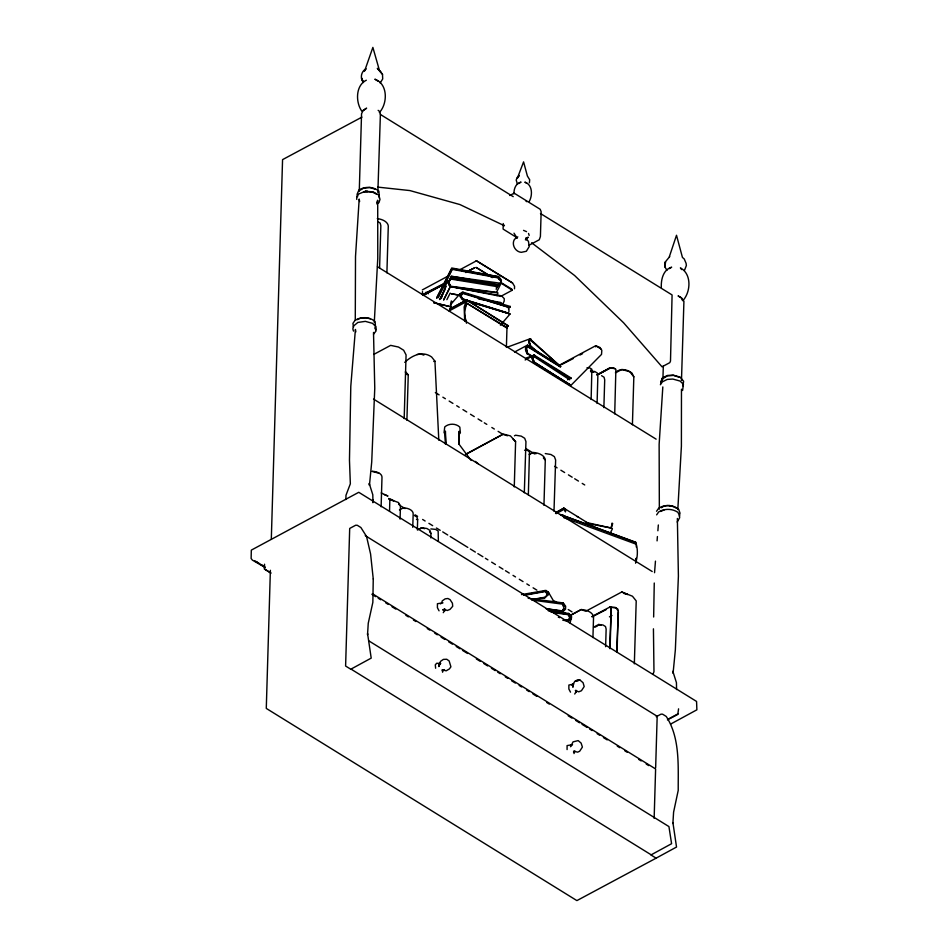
<?xml version="1.0" encoding="UTF-8"?>
<svg xmlns="http://www.w3.org/2000/svg" width="948" height="948" viewBox="0 0 948 948"><rect width="100%" height="100%" fill="white"/><g stroke="black" fill="none" stroke-linecap="round" stroke-linejoin="round"><path stroke-width="1.42" d="M356.732 199.424L356.732 196.888L358.806 193.925L365.193 191.354L367.788 191.449L363.321 192.326M567.082 749.584L567.082 745.59L572.533 744.666L570.838 745.104L570.554 746.716L573.054 741.869L578.185 740.601L581.112 743.09L582.404 747.083L579.655 751.254L577.628 752.155L573.528 751.136M681.47 389.237L681.399 446.164L677.82 509.55M355.275 320.282L355.512 256.493L359.185 199.068L359.624 201.545M595.676 346.838L595.688 345.736L599.859 347.406L601.814 350.298L601.53 354.386L570.495 385.812M571.028 378.667L571.04 377.968L534.162 355.156L525.156 359.979M451.082 301.831L450.94 306.844L433.686 302.661L450.94 306.844M345.901 499.513L345.973 495.294L350.345 483.8L349.468 460.159L350.796 386.286L355.405 329.454L355.844 331.907M611.91 523.865L611.839 526.887M653.433 628.82L653.978 671.67L653.006 674.229M653.646 617.006L654.262 583.02M389.533 511.138L389.865 499.43M422.405 294.686L422.488 291.581M617.077 652.023L618.167 612.183M270.95 573.149L264.397 568.978L264.539 564.214M270.381 570.293L266.281 708.417L576.894 900.6L656.253 858.094M271.306 539.305L282.563 159.631L361.935 117.125M359.268 191.342L361.555 113.736L363.238 110.193L366.627 108.155L363.44 110.572M379.591 268.154L380.847 225.695L380.207 223.124L377.719 221.571M386.903 272.834L388.289 226.122A13.26 7.738 1.1 0 0 377.304 218.633M381.12 506.777L381.985 477.472A9.8 5.735 0.9 0 0 372.066 471.334L379.046 473.277M400.08 519.125L400.471 505.948L398.444 502.523L388.81 498.956M404.18 418.601L406.076 354.908L403.658 350.239L398.516 347.051L390.659 345.368L373.713 354.445M406.905 420.189L408.256 374.934L405.673 372.054M417.345 529.908L417.653 519.658L417.013 517.087L414.513 515.546M430.83 537.895L430.961 533.475L429.989 530.418L426.908 528.51L421.718 527.752L417.914 529.79M509.882 307.436L510.297 306.477L462.553 292.055L459.97 293.785L459.899 296.286L462.328 299.568L510.071 313.989L500.402 325.2M496.598 292.162L501.255 282.954L501.338 280.004L498.861 276.757L451.734 267.988L436.661 297.838M503.258 223.515L503.092 229.084L516.731 237.521M508.886 311.679L508.958 309.178M514.491 288.796L514.563 286.296L512.536 282.978L476.287 260.688L512.536 282.978M514.266 486.94L515.605 441.685L510.439 435.902L503.317 434.077L466.12 453.997M543.951 505.296L545.29 460.053L543.346 458.002M521.495 594.609L545.965 590.391L548.454 592.287L548.382 594.799L544.282 598.034L545.005 597.204L532.136 599.527M570.08 623.026L571.585 616.354L568.895 613.51L548.252 610.761M591.137 399.475L591.872 369.234L589.739 367.919L586.978 367.777M597.086 403.445L597.868 375.609L597.335 373.062L594.834 371.521L590.462 371M592.927 637.577L593.543 617.148A13.26 7.738 1.1 0 0 581.243 609.54L569.701 615.714M603.876 407.616L604.706 379.804L604.066 377.233L601.577 375.681M605.618 646.69L606.139 629.116L605.511 626.545L603.011 625.005L598.65 624.483L593.602 627.185M610.074 648.633L611.294 607.49L609.86 607.04L591.967 616.532M632.411 424.775L633.833 376.818L631.949 373.074C627.315 369.353 620.336 367.871 615.643 372.41M634.342 663.861L636.215 600.925L632.458 596.221L621.77 591.99L586.03 611.128M654.144 818.385L655.613 768.947L372.493 593.756M655.649 767.702L657.177 716.273L365.241 535.644M667.416 719.923L677.784 714.425L678.578 708.843M372.872 502.701L372.967 499.762M438.367 541.178L438.154 530.987L435.559 529.375L430.866 528.925M528.356 494.832L529.47 451.675L527.337 450.359L524.576 450.229M614.719 413.897L615.88 369.282L613.747 367.966L609.896 367.907L597.027 374.697M681.482 380.409L683.923 301.239L681.197 297.636L678.081 295.906L681.766 298.217L682.501 300.516M377.861 192.539L380.397 114.234L379.437 111.354L378.145 110.347M412.747 527.325L413.174 514.029A9.8 5.724 1 0 0 403.256 507.891L399.428 509.941M524.315 492.77L525.95 441.614L524.694 438.272L521.246 436.139L515.605 435.215L514.468 435.819M553.999 511.138L555.635 459.981L554.367 456.64L550.918 454.507L545.278 453.571M662.901 379.2L663.327 365.952M506.398 347.418L506.967 328.091L466.452 303.016L465.077 307.745L466.819 300.101L508.164 326.005M609.623 648.491L611.294 607.49L614.991 607.301L617.835 609.054L618.226 611.223L616.413 608.178L609.86 606.803L610.085 607.609M372.943 501.705L372.801 494.761L369.222 483.433L369.447 485.352L371.723 461.972L374.768 388.23L373.512 332.44M513.994 193.854C513.733 189.055 515.783 183.165 521.056 182.087L518.746 183.545M661.337 287.599C660.886 279.814 663.114 269.647 671.658 267.182L669.229 268.651M676.576 689.575L676.434 682.631L672.843 671.303L673.08 673.222L675.355 649.842L678.401 576.1L677.37 518.449M616.662 651.572L618.38 612.076M559.924 372.185L559.96 371.474M374.282 322.474L377.766 258.294L377.707 200.229L376.64 202.611M666.942 270.322L665.117 267.253L665.425 261.79L669.715 256.612M662.818 386.938L659.133 444.351L659.346 509.183M665.188 264.812L665.425 261.79L665.117 267.253M654.547 572.711L655.459 561.133M657.071 540.881L657.414 536.544M657.876 530.761L658.339 524.979M526.341 239.915L526.531 237.604L525.405 239.844M573.208 683.97L572.912 687.004L573.208 683.97L574.844 681.328L577.368 679.965L579.975 680.06L583.067 682.714L584.193 686.542L581.444 690.725L578.754 691.827L575.329 690.606M529.399 182.798L529.695 179.776L527.372 175.984L523.58 161.883L517.371 178.153L519.267 175.463L517.17 177.513L516.198 180.037L517.43 184.232M635.729 562.271L636.167 558.289L635.717 560.73M682.963 385.954L683.615 381.262L680.166 377.103L672.973 375.1L667.416 375.455L662.605 377.802L661.171 381.084M379.342 198.085L378.892 191.152C373.287 186.436 365.17 186.258 358.984 189.932L357.064 194.304L357.597 196.817M375.586 328.233L375.135 321.645C369.85 316.679 360.998 316.454 355.038 320.377L352.917 323.398L353.545 327.107M635.563 563.207C637.814 556.547 638.051 549.129 635.729 542.457L560.292 514.515L635.895 542.303M679.218 516.103L680.024 513.176L678.756 509.514C673.471 504.561 664.619 504.265 658.67 508.246L656.537 511.268M443.273 612.681L445.157 609.505L442.692 609.896L445.394 609.576L443.877 609.268L447.302 610.488L450.004 609.386L452.717 606.27L452.409 603.212L450.063 599.622L447.871 598.496L445.157 598.863L442.242 600.89L441.709 603.058L440.417 603.876M574.725 694.019L576.609 690.831M682.596 390.481L683.425 384.296L680.048 381.049L672.819 379.058L667.274 379.413L662.427 381.795L660.365 384.758M669.347 256.718L676.505 235.27L682.442 257.429L684.255 258.994L686.103 263.378L686.364 265.547L684.551 270.192M496.337 287.647L497.273 284.898L450.727 278.582L448.902 280.584L448.582 283.452L449.838 286.509L497.973 292.896L497.025 295.669M441.294 298.561L447.468 280.501L449.838 286.509L450.501 285.763L447.468 280.501M497.143 287.256L498.079 284.519M364.731 70.662L372.872 47.4L379.425 70.365L382.506 74.359L382.696 78.968L380.172 82.997M496.183 289.341L497.131 286.628L450.573 279.032L448.748 282.386L450.359 286.213L496.953 292.399M442.538 672.239L443.356 670.035L442.088 670.852L444.434 669.584M573.99 753.577L574.915 751.124M445.916 442.55L445.347 444.008L445.37 431.067L445.773 444.055L445.264 434.267L444.055 432.655L444.742 426.944C448.736 423.27 455.952 423.27 459.827 427.133L460.373 432.857L459.069 434.433L459.022 444.174L471.12 460.455M529.174 201.545C532.705 195.561 532.681 184.694 524.848 182.123L526.898 183.402M599.456 373.939L609.896 367.907L614.814 368.63M523.782 595.024L545.195 591.102L548.454 592.287L547.209 595.107L546.984 592.654L544.508 590.521M437.964 297.577L452.16 268.722L498.304 276.65L501.291 281.497L498.601 285.585L451.414 276.923M438.071 297.66L452.279 269.362L497.901 277.847L499.691 279.956L498.127 277.409L452.16 268.722L436.791 298.063M439.54 299.568L446.141 286.438M450.099 278.558L451.414 275.927M446.875 299.663L450.193 293.074M610.773 527.586L612.728 523.699L612.064 523.083M440.31 298.928L444.92 289.792M448.143 283.393L451.473 276.816L498.601 285.585L501.255 282.954M502.191 305.137L504.182 301.168L504.265 298.667L501.551 295.835L451.39 286.758L500.769 296.345L501.551 295.835M609.872 533.842L612.432 528.783M562.14 611.294L563.965 607.917L562.354 604.113L531.769 600.06M677.192 522.052L679.633 517.774L679.55 515.345L677.808 512.252C672.085 508.507 664.56 508.436 658.706 511.908L656.632 514.859M450.573 304.166L452.196 301.748L451.295 300.954M598.532 529.612L563.835 508.14L555.504 513.141M364.435 71.088L366.082 68.742C361.034 71.574 359.849 78.044 363.44 82.535M373.559 334.182L376.119 330.852L375.183 327.629L375.645 329.75L375.811 326.539L372.505 323.351L365.359 321.36L357.834 322.45L353.45 326.1L352.857 328.956L353.486 331.101M450.395 304.877L459.97 293.785M508.365 308.728L510.297 306.477M682.821 300.658C690.843 292.138 691.886 273.913 680.391 267.905L681.636 269.576M379.366 112.539C387.744 103.64 388.111 83.815 374.851 79.194L378.074 81.208M534.577 355.417L532.136 357.692L534.459 362.266L569.926 384.983M526.365 238.943L528.285 237.166L526.081 238.351M463.086 292.221L459.934 295.029L462.991 299.058L510.071 313.989M571.514 618.854L568.682 621.023L562.875 620.253M539.329 353.616L530.69 345.795L529.529 343.129L529.636 340.605L531.307 339.348L530.311 338.709L528.877 339.763L529.991 345.996L529.422 343.366M517.798 236.882L514.48 239.311C511.256 244.466 515.274 251.848 521.27 252.334L526.341 251.279L529.221 246.587L528.463 241.385L525.808 238.446M661.325 507.761C665.508 504.253 671.919 505.426 676.256 508.104M534.162 355.156L532.172 356.436L532.101 358.948L533.937 362.669L570.139 384.781L534.459 362.266L533.072 359.719L533.108 357.242L534.648 356.164L570.163 378.347L567.579 379.745M404.749 362.361C412.048 355.429 422.298 350.476 431.589 356.934L434.931 361.152L438.806 440.18M573.54 752.179L574.808 751.373M573.161 684.397L571.869 685.214L573.813 684.041L568.871 685.06L568.871 689.042L570.506 692.159M376.759 203.915L378.963 202.611L379.982 199.388L378.797 195.098L373.085 191.828L365.193 191.354L371.332 192.041M360.05 190.24L363.617 188.142L369.874 187.503L375.503 189.351M663.671 378.11L667.25 376.012M465.361 454.685L502.843 434.326L507.453 435.76M529.944 454.092L532.527 452.694L535.976 453.76M556.049 512.37L563.835 508.14L565.553 509.431L565.482 511.932L563.835 508.14M419.135 529.15L421.718 527.752L424.526 528.688M569.831 615.69L581.243 609.54L585.2 611.045M422.322 289.91L448.487 275.856M460.088 269.623L475.718 261.233M423.258 295.421L444.932 283.772M509.787 195.501L514.148 193.167L540.17 209.271L541.154 211.724L540.407 236.526L539.27 239.761L529.126 245.188M423.697 295.089L445.43 283.44M465.895 272.491L474.853 267.692L465.681 272.479M449.731 309.001L466.594 299.959L508.448 325.851L505.58 327.38M449.02 311.015L465.918 301.938L464.165 307.01L464.686 321.254M500.651 296.44L512.276 290.207L511.79 289.116L500.71 282.374M514.563 352.028L527.479 345.119L560.92 366.473L527.918 346.221L527.479 345.119M559.77 364.968L595.688 345.736L600.831 348.852M568.433 379.366L571.04 377.968M529.15 454.495L532.989 452.433A13.26 7.738 1.1 0 1 545.29 460.053M556.038 513.686L563.799 509.526M609.434 616.864L611.981 615.501M656.229 716.724L661.029 714.152L662.605 714.2L666.231 716.439C680.19 737.876 678.081 765.747 678.223 790.371L673.59 812.175L672.89 823.504L672.914 822.58L676.528 847.038L656.123 858.153L650.944 854.954M669.3 718.513L678.436 713.607M670.829 723.976L696.875 709.815L696.567 701.449L358.759 492.296L251.315 550.124L251.125 558.49L252.417 560.149L265.203 567.544M449.897 309.095L466.819 300.101M615.394 372.872L621.912 369.459L629.899 371.806L633.833 376.818M423.768 294.39L444.719 283.44M561.654 364.577L573.433 358.439M579.975 355.026L582.593 353.663M596.896 375.029L609.683 368.405M595.071 627.138L597.607 625.822M423.697 294.022L445.726 282.682M467.755 271.341L471.642 269.339M592.097 616.864L606.222 609.588M660.685 511.482L664.394 509.716M357.242 319.677L360.809 318.042L365.975 317.805L370.324 318.812M366.319 80.225C355.524 85.403 355.512 102.301 361.792 111.129M506.789 347.371L530.311 338.709M526.235 358.012L534.565 354.955M558.384 617.397L559.32 617.065L559.415 617.717M433.757 361.508L434.931 361.152M578.849 680.344L575.448 681.162L579.975 680.06M523.96 595.344L545.444 591.516L547.138 594.242L545.254 597.619L532.373 599.598M417.132 354.41L420.474 353.924L423.863 355.097M668.494 375.882L673.495 375.372L679.135 377.221M442.977 602.833L437.419 603.722L437.419 607.715L439.054 610.832M590.865 371.557L591.967 371.604L590.888 369.91M377.648 187.1L409.903 190.572L459.91 204.555L504.431 225.754L503.779 224.889M563.705 619.708L567.994 620.217L571.549 617.61L568.314 613.427M550.8 611.993L568.184 614.114L569.949 616.295L569.878 618.76L567.994 620.217L563.657 619.66M590.699 371.675L593.958 372.102L591.635 371.367M546.261 608.758L562.294 610.844L564.285 609.078L562.934 611.733L565.541 609.137L565.636 606.199L563.171 602.928L528.166 598.283M553.573 612.716L568.006 614.636L569.784 617.918L567.816 620.739L563.491 620.158M452.066 276.532L499.418 283.096L497.913 284.578L452.184 276.318M416.468 519.468L417.653 519.658M546.131 608.675L560.683 611.057M459.899 295.255L451.177 293.714L461.226 295.634M484.606 299.627L500.591 302.448L501.445 303.313L488.516 300.848M576.905 516.542L577.889 516.719M568.113 613.96L548.11 610.239L566.631 613.794M478.467 298.928L485.649 300.291M587.322 523.379L611.792 528.154L586.03 522.395M669.146 505.545L672.725 506.315M381.203 492.948L387.969 496.029L384.378 494.702M389.427 499.667L393.657 500.781L390.718 499.193M562.97 515.226L563.835 515.463M623.879 593.448L627.671 594.526L621.77 591.99M508.803 313.492L462.588 299.521L460.989 295.942L462.766 293.418L508.993 307.389L463.181 292.956L461.309 294.354L461.261 296.831L462.991 299.058L508.993 313.278M600.973 625.218L598.65 624.483L598.875 625.159M563.562 517.537L636.298 544.235L636.321 547.055M442.076 669.798L446.176 670.817L449.364 668.956L450.916 666.811L449.139 660.934L446.733 659.263L443.368 659.393L440.441 661.431L438.924 666.598L439.919 663.588L438.628 664.418L440.749 663.41L436.696 663.268L435.286 664.844L435.63 668.245M523.545 230.364L526.531 231.644M372.564 192.171L376.238 193.996M527.124 353.711L530.927 355.891M507.429 327.83L466.452 303.016L464.674 312.354L465.551 320.768M489.63 275.631L476.086 267.383L492.308 277.622M254.763 560.742L264.456 566.738M380.373 114.447L513.212 196.651M540.467 213.513L672.085 294.947L670.497 361.058L669.786 362.657L662.024 366.805L623.618 322.806L574.606 275.512L531.615 242.747M560.268 366.912L527.337 346.53L526.033 349.362L526.851 352.62M569.487 384.71L533.795 362.622L532.586 358.747L533.985 356.519L569.653 379.804M377.458 266.732L656.135 439.161M435.345 392.531L439.114 394.866M442.87 397.188L445.382 398.741M449.151 401.075L452.919 403.41M456.687 405.732L459.199 407.284M462.956 409.619L466.724 411.953M470.492 414.276L474.261 416.61M478.029 418.945L481.785 421.268M484.298 422.82L486.81 424.372M491.834 427.489L494.346 429.041M498.115 431.364L501.871 433.698M525.725 448.451L534.518 453.891M554.604 466.321L557.104 467.874M560.872 470.208L564.641 472.531M568.409 474.865L572.177 477.2M574.678 478.752L578.446 481.074M582.214 483.409L584.726 484.961M373.524 399.084L652.212 571.526M388.739 498.482L391.24 500.034M401.288 506.256L405.057 508.578M415.094 514.8L417.606 516.352M422.63 519.457L425.142 521.009M428.899 523.343L432.667 525.666M436.436 528L440.204 530.335M442.716 531.887L447.729 534.992M450.241 536.544L467.814 547.423M470.327 548.975L475.351 552.08M477.863 553.632L482.888 556.737M485.388 558.289L487.9 559.841M491.668 562.176L495.437 564.51M499.205 566.833L502.973 569.167M505.474 570.72L509.242 573.054M513.01 575.377L515.522 576.929M519.291 579.264L523.047 581.598M526.815 583.921L529.328 585.473M533.096 587.807L536.864 590.142M554.438 601.008L556.95 602.561M568.243 609.552L572.011 611.887M371.9 594.313L375.669 596.648M378.193 598.2L380.705 599.764M385.741 602.869L388.253 604.433M392.034 606.767L395.802 609.102M405.874 615.335L408.387 616.887M413.423 620.004L415.935 621.556M427.264 628.571L429.776 630.124M434.812 633.24L437.324 634.793M441.104 637.127L444.885 639.462M448.653 641.808L452.433 644.142M456.201 646.477L459.981 648.811M462.494 650.364L467.53 653.48M476.334 658.931L480.115 661.266M483.883 663.6L487.663 665.934M491.431 668.269L495.212 670.615M497.724 672.168L500.248 673.72M505.284 676.836L507.796 678.401M511.565 680.735L515.345 683.07M519.125 685.404L521.637 686.956M526.673 690.073L529.185 691.637M532.966 693.972L536.734 696.306M546.806 702.527L549.319 704.091M568.196 715.764L571.964 718.098M575.744 720.444L579.524 722.779M582.036 724.331L587.073 727.448M589.585 729L592.097 730.564M597.133 733.681L599.657 735.233M603.426 737.568L607.206 739.902M617.266 746.135L619.791 747.688M624.815 750.804L627.339 752.356M638.656 759.372L641.18 760.924M646.204 764.041L648.728 765.593M256.15 561.607L258.662 563.159M261.174 564.712L264.942 567.046M264.397 568.978L270.701 572.865M368.962 640.955L668.933 826.573L671.587 843.708L651.181 854.823L351.198 669.217M532.563 356.424L527.704 353.403L525.619 346.932L525.524 349.883L527.017 353.805L526.519 347.643L527.918 346.221L560.529 366.769M425.984 292.221L428.425 293.75M501.054 283.12L512.276 290.207M525.986 201.094L526.733 201.687M475.398 461.427L478.136 463.679M530.24 339.929L558.953 365.122L530.868 339.692L528.842 341.007L529.991 345.996M535.075 355.974L537.267 357.917M398.539 504.063L400.471 505.948M512.69 438.616L515.605 441.685M408.256 374.934L405.329 371.877L406.538 374.519M517.193 238.256L514.006 233.172M429.657 531.852L430.961 533.475M380.989 72.356L377.328 68.327L382.506 74.359M548.454 592.287L554.402 602.418M363.001 81.398L361.52 78.092L363.333 82.132M528.534 233.445L529.162 235.424M465.409 321.348L464.828 316.134L466.487 323.221M464.828 316.134L465.504 321.088M575.898 690.18L576.135 692.455M444.458 608.853L444.683 611.116M459.057 432.833L459.022 444.174L459.176 431.245L459.057 432.833M373.251 578.944L372.848 602.347L368.251 623.251L367.551 634.567L367.587 633.655L371.201 658.113L350.784 669.229L345.605 666.029L349.694 528.439L355.69 525.228L357.266 525.275L360.892 527.515L366.544 536.461L370.585 553.999L373.251 578.944M661.668 380.551L660.661 383.691L662.605 377.802L661.668 380.551M450.217 286.853L443.7 299.864L450.217 286.853M563.171 602.928L562.508 603.675L564.427 606.116L563.171 602.928"/></g></svg>
